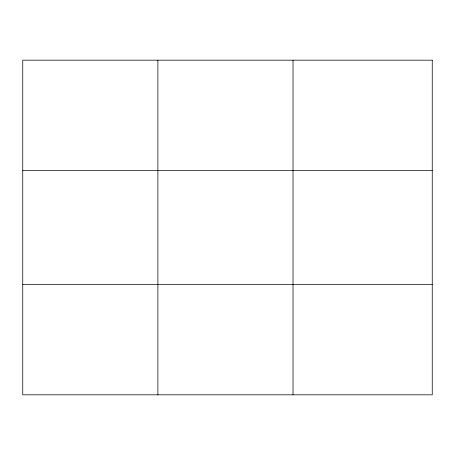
<?xml version="1.0" encoding="UTF-8"?>
<svg xmlns="http://www.w3.org/2000/svg" width="455" height="455" viewBox="0 0 455 455"><rect width="100%" height="100%" fill="white"/><g stroke="black" fill="none" stroke-linecap="round" stroke-linejoin="round"><path stroke-width="0.68" d="M157.885 60.174L157.885 394.826M293.02 60.174L293.02 394.826M22.75 170.608L432.25 170.608M22.75 284.392L432.25 284.392M432.25 60.174L432.25 394.826L22.75 394.826L22.75 60.174L432.25 60.174"/></g></svg>
